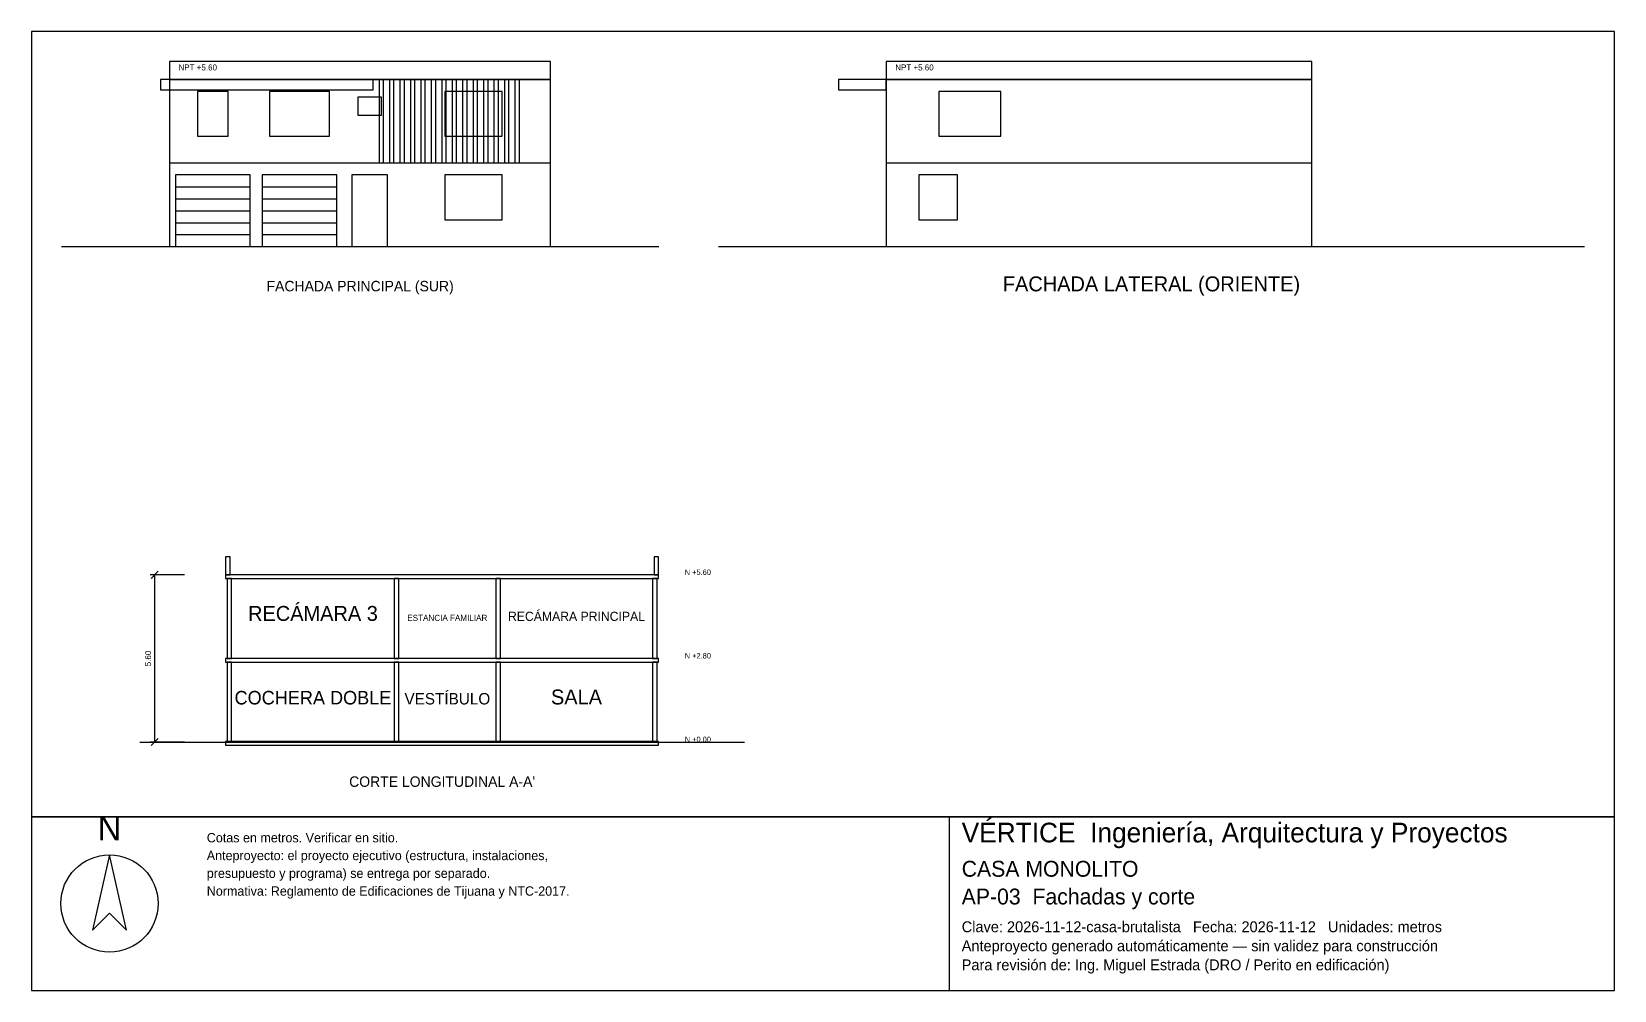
# Model space of a CAD drawing. Header units: metres. Extents: x -3 to 50, y -24.9 to 7.2.
import ezdxf
from ezdxf.enums import TextEntityAlignment as Align

# ---------------------------------------------------------------- set-up
doc = ezdxf.new("R2010")
doc.units = ezdxf.units.M
doc.header["$LTSCALE"] = 0.5
for name, color, linetype in [('A-CORTE', 7, 'CONTINUOUS'), ('A-FACHADA', 7, 'CONTINUOUS'), ('A-FACHADA-VIDRIO', 4, 'CONTINUOUS'), ('A-TEXTO', 3, 'CONTINUOUS'), ('COTAS', 8, 'CONTINUOUS'), ('LAMINA', 9, 'CONTINUOUS')]:
    doc.layers.add(name, color=color, linetype=linetype)
doc.styles.get("Standard").update_dxf_attribs({"font": 'txt', "width": 0.9})

msp = doc.modelspace()

# ---------------------------------------------------------------- linework, layer by layer
at = {"layer": 'A-CORTE'}
msp.add_line((0.62, -16.6), (20.87, -16.6), dxfattribs=at)
for points in [[(3.495, -11), (3.645, -11), (3.645, -10.4), (3.495, -10.4)], [(17.845, -11), (17.995, -11), (17.995, -10.4), (17.845, -10.4)], [(3.495, -11.12), (17.995, -11.12), (17.995, -11), (3.495, -11)], [(3.545, -13.8), (3.695, -13.8), (3.695, -11.12), (3.545, -11.12)], [(9.145, -13.8), (9.295, -13.8), (9.295, -11.12), (9.145, -11.12)], [(12.545, -13.8), (12.695, -13.8), (12.695, -11.12), (12.545, -11.12)], [(17.795, -13.8), (17.945, -13.8), (17.945, -11.12), (17.795, -11.12)], [(3.495, -13.92), (17.995, -13.92), (17.995, -13.8), (3.495, -13.8)], [(3.545, -16.6), (3.695, -16.6), (3.695, -13.92), (3.545, -13.92)], [(9.145, -16.6), (9.295, -16.6), (9.295, -13.92), (9.145, -13.92)], [(12.545, -16.6), (12.695, -16.6), (12.695, -13.92), (12.545, -13.92)], [(17.795, -16.6), (17.945, -16.6), (17.945, -13.92), (17.795, -13.92)], [(3.495, -16.7), (17.995, -16.7), (17.995, -16.58), (3.495, -16.58)]]:
    msp.add_lwpolyline(points, close=True, dxfattribs=at)
at = {"layer": 'A-FACHADA'}
for p, q in [((1.62, 2.8), (14.37, 2.8)), ((25.62, 2.8), (39.87, 2.8)), ((1.82, 2), (4.32, 2)), ((1.82, 1.6), (4.32, 1.6)), ((4.72, 2), (7.22, 2)), ((4.72, 1.6), (7.22, 1.6)), ((1.82, 1.2), (4.32, 1.2)), ((4.72, 1.2), (7.22, 1.2)), ((1.82, 0.8), (4.32, 0.8)), ((4.72, 0.8), (7.22, 0.8)), ((-2, 0), (18, 0)), ((1.62, 0), (14.37, 0)), ((1.82, 0.4), (4.32, 0.4)), ((4.72, 0.4), (7.22, 0.4)), ((20, 0), (49, 0)), ((25.62, 0), (39.87, 0))]:
    msp.add_line(p, q, dxfattribs=at)
for points in [[(1.62, 5.6), (14.37, 5.6), (14.37, 6.2), (1.62, 6.2)], [(25.62, 5.6), (39.87, 5.6), (39.87, 6.2), (25.62, 6.2)], [(1.32, 5.25), (8.433, 5.25), (8.433, 5.6), (1.32, 5.6)], [(1.62, 0), (14.37, 0), (14.37, 5.6), (1.62, 5.6)], [(8.633, 2.8), (8.783, 2.8), (8.783, 5.6), (8.633, 5.6)], [(8.982, 2.8), (9.132, 2.8), (9.132, 5.6), (8.982, 5.6)], [(9.332, 2.8), (9.482, 2.8), (9.482, 5.6), (9.332, 5.6)], [(9.683, 2.8), (9.833, 2.8), (9.833, 5.6), (9.683, 5.6)], [(10.033, 2.8), (10.183, 2.8), (10.183, 5.6), (10.033, 5.6)], [(10.383, 2.8), (10.533, 2.8), (10.533, 5.6), (10.383, 5.6)], [(10.732, 2.8), (10.882, 2.8), (10.882, 5.6), (10.732, 5.6)], [(11.082, 2.8), (11.232, 2.8), (11.232, 5.6), (11.082, 5.6)], [(11.433, 2.8), (11.583, 2.8), (11.583, 5.6), (11.433, 5.6)], [(11.783, 2.8), (11.933, 2.8), (11.933, 5.6), (11.783, 5.6)], [(12.133, 2.8), (12.283, 2.8), (12.283, 5.6), (12.133, 5.6)], [(12.482, 2.8), (12.632, 2.8), (12.632, 5.6), (12.482, 5.6)], [(12.832, 2.8), (12.982, 2.8), (12.982, 5.6), (12.832, 5.6)], [(13.183, 2.8), (13.333, 2.8), (13.333, 5.6), (13.183, 5.6)], [(24.02, 5.25), (25.62, 5.25), (25.62, 5.6), (24.02, 5.6)], [(25.62, 0), (39.87, 0), (39.87, 5.6), (25.62, 5.6)], [(1.82, 0), (4.32, 0), (4.32, 2.4), (1.82, 2.4)], [(4.72, 0), (7.22, 0), (7.22, 2.4), (4.72, 2.4)], [(7.72, 0), (8.92, 0), (8.92, 2.4), (7.72, 2.4)]]:
    msp.add_lwpolyline(points, close=True, dxfattribs=at)
at = {"layer": 'A-FACHADA-VIDRIO'}
for points in [[(2.555, 3.7), (3.585, 3.7), (3.585, 5.2), (2.555, 5.2)], [(4.965, 3.7), (6.975, 3.7), (6.975, 5.2), (4.965, 5.2)], [(7.92, 4.4), (8.72, 4.4), (8.72, 5), (7.92, 5)], [(10.839, 3.7), (12.751, 3.7), (12.751, 5.2), (10.839, 5.2)], [(27.381, 3.7), (29.459, 3.7), (29.459, 5.2), (27.381, 5.2)], [(10.839, 0.9), (12.751, 0.9), (12.751, 2.4), (10.839, 2.4)], [(26.712, 0.9), (28, 0.9), (28, 2.4), (26.712, 2.4)]]:
    msp.add_lwpolyline(points, close=True, dxfattribs=at)
at = {"layer": 'COTAS'}
for p, q in [((2.12, -11), (0.97, -11)), ((1, -11.12), (1.24, -10.88)), ((1.12, -16.6), (1.12, -11)), ((2.12, -16.6), (0.97, -16.6)), ((1, -16.72), (1.24, -16.48))]:
    msp.add_line(p, q, dxfattribs=at)
at = {"layer": 'LAMINA'}
msp.add_line((27.74, -24.918), (27.74, -19.1), dxfattribs=at)
for points in [[(-3, -19.1), (50, -19.1), (50, 7.2), (-3, 7.2)], [(-3, -24.918), (50, -24.918), (50, -19.1), (-3, -19.1)], [(-0.3936, -20.3799), (-0.9637, -22.9049), (-0.3936, -22.3348), (0.1766, -22.9049)]]:
    msp.add_lwpolyline(points, close=True, dxfattribs=at)
msp.add_circle((-0.3936, -22.009), 1.629, dxfattribs=at)

# ---------------------------------------------------------------- texts
at = {"layer": 'A-TEXTO'}
for s, height, p in [('FACHADA LATERAL (ORIENTE)', 0.5, (34.5, -1.5)), ('FACHADA PRINCIPAL (SUR)', 0.35, (8, -1.5)), ('RECÁMARA 3', 0.5, (6.42, -12.54)), ('RECÁMARA PRINCIPAL', 0.3056, (15.245, -12.54)), ('ESTANCIA FAMILIAR', 0.2026, (10.92, -12.54)), ('SALA', 0.5, (15.245, -15.34)), ('COCHERA DOBLE', 0.453, (6.42, -15.34)), ('VESTÍBULO', 0.3827, (10.92, -15.34)), ("CORTE LONGITUDINAL A-A'", 0.35, (10.745, -18.1))]:
    msp.add_text(s, height=height, dxfattribs=at).set_placement(p, align=Align.CENTER)
at = {"layer": 'COTAS'}
for s, height, p in [('NPT +5.60', 0.2, (1.92, 5.9)), ('NPT +5.60', 0.2, (25.92, 5.9)), ('N +5.60', 0.18, (18.87, -11)), ('N +2.80', 0.18, (18.87, -13.8)), ('N +0.00', 0.18, (18.87, -16.6))]:
    msp.add_text(s, height=height, dxfattribs=at).set_placement(p)
msp.add_text('5.60', height=0.2, rotation=90, dxfattribs=at).set_placement((1, -13.8), align=Align.CENTER)
at = {"layer": 'LAMINA'}
msp.add_text('N', height=0.8145, dxfattribs=at).set_placement((-0.3936, -19.8912), align=Align.CENTER)
for s, height, p in [('VÉRTICE  Ingeniería, Arquitectura y Proyectos', 0.6577, (28.1447, -19.96)), ('Cotas en metros. Verificar en sitio.', 0.3137, (2.8645, -19.96)), ('Anteproyecto: el proyecto ejecutivo (estructura, instalaciones,', 0.3137, (2.8645, -20.556)), ('CASA MONOLITO', 0.5312, (28.1447, -21.111)), ('presupuesto y programa) se entrega por separado.', 0.3137, (2.8645, -21.152)), ('Normativa: Reglamento de Edificaciones de Tijuana y NTC-2017.', 0.3137, (2.8645, -21.7479)), ('AP-03  Fachadas y corte', 0.5312, (28.1447, -22.0406)), ('Clave: 2026-11-12-casa-brutalista   Fecha: 2026-11-12   Unidades: metros', 0.3643, (28.1447, -22.9702)), ('Anteproyecto generado automáticamente — sin validez para construcción', 0.3643, (28.1447, -23.6076)), ('Para revisión de: Ing. Miguel Estrada (DRO / Perito en edificación)', 0.3643, (28.1447, -24.2451))]:
    msp.add_text(s, height=height, dxfattribs=at).set_placement(p)

doc.saveas('drawing.dxf')
